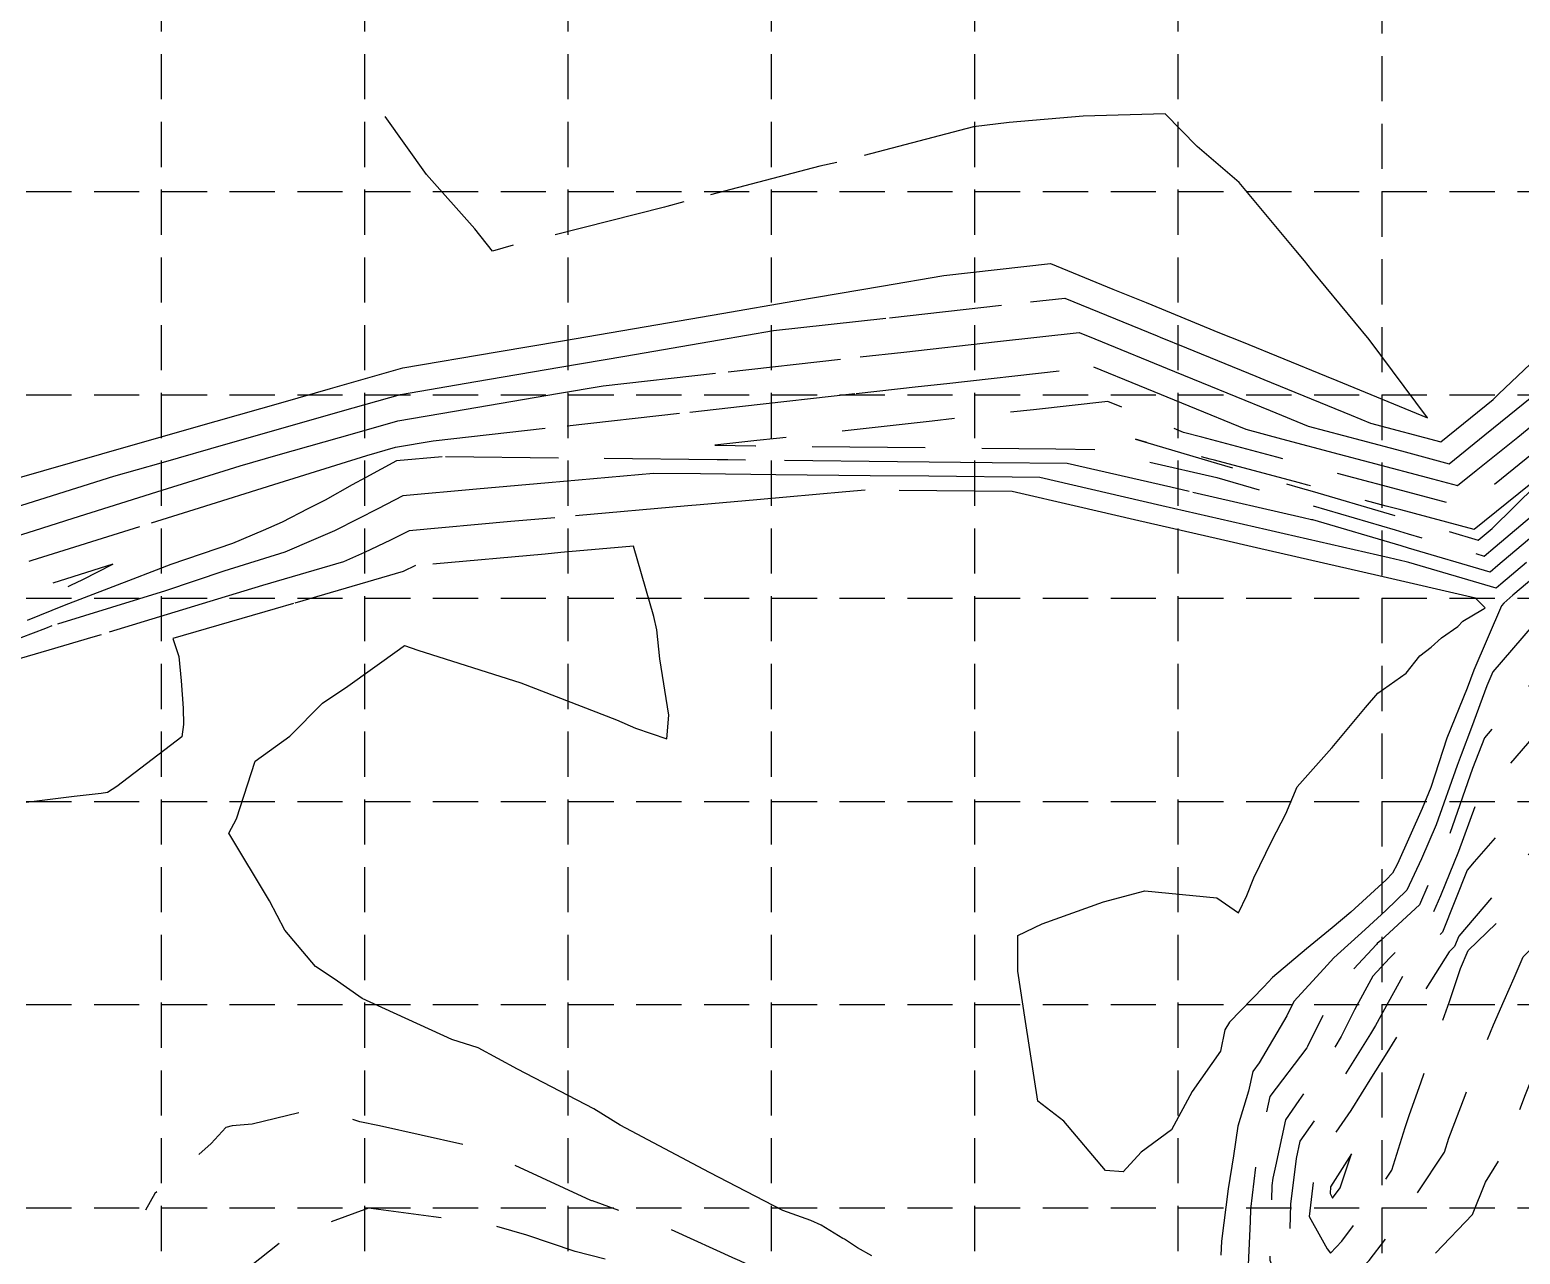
# Model space of a CAD drawing. Extents: x 5997 to 7440, y 5569 to 6471.
# Drawn here: x 6163.9 to 6328.8, y 6014.7 to 6150.3 of the extents above; entities that cross this region are included whole.
import ezdxf

# ---------------------------------------------------------------- set-up
doc = ezdxf.new("R2010")
doc.units = 0
doc.header["$LTSCALE"] = 100
doc.header["$MEASUREMENT"] = 0
doc.linetypes.add('HIDDEN', pattern=[0.375, 0.25, -0.125])
doc.linetypes.add('HIDDEN2', pattern=[0.1875, 0.125, -0.0625])
for name, color, linetype in [('G-XCONTOURS', 5, 'HIDDEN2'), ('G-XIDX_CONTOURS', 5, 'HIDDEN2'), ('GRID', 254, 'HIDDEN')]:
    doc.layers.add(name, color=color, linetype=linetype)

msp = doc.modelspace()

# ---------------------------------------------------------------- linework, layer by layer
at = {"layer": 'G-XCONTOURS'}
for p, q in [((6207.8, 6134.25, 1029), (6203.21, 6140.66, 1029)), ((6280.45, 6140.7, 1029), (6272.25, 6140.01, 1029)), ((6289.52, 6140.96, 1029), (6280.45, 6140.7, 1029)), ((6293.06, 6137.35, 1029), (6289.52, 6140.96, 1029)), ((6268.3, 6139.51, 1029), (6253.21, 6135.56, 1029)), ((6272.25, 6140.01, 1029), (6268.3, 6139.51, 1029)), ((6297.73, 6133.34, 1029), (6293.06, 6137.35, 1029)), ((6253.21, 6135.56, 1029), (6251.32, 6135.15, 1029)), ((6213.13, 6128.21, 1029), (6207.8, 6134.25, 1029)), ((6251.32, 6135.15, 1029), (6236.28, 6131.2, 1029)), ((6304, 6125.84, 1029), (6297.73, 6133.34, 1029)), ((6234.13, 6130.64, 1029), (6217.38, 6126.4, 1029)), ((6234.39, 6130.71, 1029), (6234.13, 6130.64, 1029)), ((6236.28, 6131.2, 1029), (6234.39, 6130.71, 1029)), ((6215.09, 6125.75, 1029), (6213.13, 6128.21, 1029)), ((6217.38, 6126.4, 1029), (6215.09, 6125.75, 1029)), ((6304.96, 6124.69, 1029), (6304, 6125.84, 1029)), ((6265.02, 6123.05, 1029), (6276.84, 6124.38, 1029)), ((6276.84, 6124.38, 1029), (6283.74, 6121.55, 1029)), ((6305.77, 6123.66, 1029), (6304.96, 6124.69, 1029)), ((6258.12, 6121.87, 1029), (6265.02, 6123.05, 1029)), ((6312.12, 6115.97, 1029), (6305.77, 6123.66, 1029)), ((6248.56, 6120.24, 1029), (6258.12, 6121.87, 1029)), ((6274.61, 6120.14, 1028), (6278.42, 6120.56, 1028)), ((6278.42, 6120.56, 1028), (6288.65, 6116.38, 1028)), ((6283.74, 6121.55, 1029), (6287.41, 6120.06, 1029)), ((6232.09, 6117.43, 1029), (6240.47, 6118.86, 1029)), ((6240.47, 6118.86, 1029), (6248.56, 6120.24, 1029)), ((6259.01, 6118.39, 1028), (6274.61, 6120.14, 1028)), ((6287.41, 6120.06, 1029), (6295.55, 6116.73, 1029)), ((6222.83, 6115.84, 1029), (6232.09, 6117.43, 1029)), ((6246.18, 6116.96, 1028), (6259.01, 6118.39, 1028)), ((6215.62, 6114.61, 1029), (6222.83, 6115.84, 1029)), ((6229.72, 6114.14, 1028), (6240.2, 6115.93, 1028)), ((6240.2, 6115.93, 1028), (6246.18, 6116.96, 1028)), ((6260.59, 6114.58, 1027), (6270.99, 6115.74, 1027)), ((6270.99, 6115.74, 1027), (6280.01, 6116.75, 1027)), ((6280.01, 6116.75, 1027), (6281.75, 6116.04, 1027)), ((6281.75, 6116.04, 1027), (6290.57, 6112.43, 1027)), ((6288.65, 6116.38, 1028), (6288.99, 6116.24, 1028)), ((6288.99, 6116.24, 1028), (6291.89, 6115.06, 1028)), ((6295.55, 6116.73, 1029), (6297.97, 6115.74, 1029)), ((6297.97, 6115.74, 1029), (6307.35, 6111.9, 1029)), ((6318.56, 6107.32, 1029), (6312.12, 6115.97, 1029)), ((6205.18, 6112.83, 1029), (6215.62, 6114.61, 1029)), ((6222.55, 6112.92, 1028), (6229.72, 6114.14, 1028)), ((6241.18, 6112.41, 1027), (6255.77, 6114.04, 1027)), ((6255.77, 6114.04, 1027), (6260.59, 6114.58, 1027)), ((6291.89, 6115.06, 1028), (6299.55, 6111.92, 1028)), ((6326.46, 6109.95, 1028), (6330.62, 6113.92, 1028)), ((6197.16, 6110.54, 1029), (6205.18, 6112.83, 1029)), ((6213.25, 6111.33, 1028), (6222.55, 6112.92, 1028)), ((6227.35, 6110.86, 1027), (6241.18, 6112.41, 1027)), ((6265.36, 6111.12, 1026), (6281.59, 6112.94, 1026)), ((6281.59, 6112.94, 1026), (6286.65, 6110.87, 1026)), ((6290.57, 6112.43, 1027), (6293.55, 6111.21, 1027)), ((6204.91, 6109.9, 1028), (6213.25, 6111.33, 1028)), ((6222.28, 6109.99, 1027), (6227.35, 6110.86, 1027)), ((6255.33, 6110, 1026), (6262.18, 6110.76, 1026)), ((6262.18, 6110.76, 1026), (6265.36, 6111.12, 1026)), ((6286.65, 6110.87, 1026), (6292.15, 6108.62, 1026)), ((6293.55, 6111.21, 1027), (6301.14, 6108.11, 1027)), ((6299.55, 6111.92, 1028), (6300.45, 6111.55, 1028)), ((6300.45, 6111.55, 1028), (6310.12, 6107.6, 1028)), ((6307.35, 6111.9, 1029), (6308.53, 6111.42, 1029)), ((6308.53, 6111.42, 1029), (6318.56, 6107.32, 1029)), ((6327.61, 6107.61, 1027), (6332.59, 6111.64, 1027)), ((6184.51, 6106.93, 1029), (6191.93, 6109.05, 1029)), ((6191.93, 6109.05, 1029), (6197.16, 6110.54, 1029)), ((6198.5, 6108.07, 1028), (6204.91, 6109.9, 1028)), ((6210.88, 6108.04, 1027), (6222.28, 6109.99, 1027)), ((6242.77, 6108.59, 1026), (6255.33, 6110, 1026)), ((6320.03, 6104.66, 1028), (6325.83, 6109.34, 1028)), ((6325.83, 6109.34, 1028), (6326.46, 6109.95, 1028)), ((6191.66, 6106.12, 1028), (6198.5, 6108.07, 1028)), ((6204.63, 6106.98, 1027), (6210.88, 6108.04, 1027)), ((6223.36, 6106.42, 1026), (6236.93, 6107.94, 1026)), ((6236.93, 6107.94, 1026), (6242.77, 6108.59, 1026)), ((6292.15, 6108.62, 1026), (6298.46, 6106.04, 1026)), ((6301.14, 6108.11, 1027), (6305.36, 6106.38, 1027)), ((6310.12, 6107.6, 1028), (6312.26, 6106.73, 1028)), ((6324.89, 6105.41, 1027), (6327.61, 6107.61, 1027)), ((6328.54, 6105.18, 1026), (6331.66, 6107.71, 1026)), ((6178.68, 6105.26, 1029), (6184.51, 6106.93, 1029)), ((6185.85, 6104.46, 1028), (6191.66, 6106.12, 1028)), ((6199.84, 6105.61, 1027), (6204.63, 6106.98, 1027)), ((6208.51, 6104.76, 1026), (6223.36, 6106.42, 1026)), ((6298.46, 6106.04, 1026), (6302.39, 6104.99, 1026)), ((6305.36, 6106.38, 1027), (6311.21, 6104.83, 1027)), ((6312.26, 6106.73, 1028), (6320.03, 6104.66, 1028)), ((6171.86, 6103.31, 1029), (6178.68, 6105.26, 1029)), ((6178.41, 6102.34, 1028), (6185.85, 6104.46, 1028)), ((6191.38, 6103.19, 1027), (6199.84, 6105.61, 1027)), ((6201.17, 6103.14, 1026), (6204.36, 6104.05, 1026)), ((6204.36, 6104.05, 1026), (6208.51, 6104.76, 1026)), ((6302.39, 6104.99, 1026), (6308.78, 6103.29, 1026)), ((6311.21, 6104.83, 1027), (6315.68, 6103.64, 1027)), ((6320.96, 6102.23, 1027), (6324.89, 6105.41, 1027)), ((6323.96, 6101.48, 1026), (6328.54, 6105.18, 1026)), ((6165.43, 6101.48, 1029), (6171.86, 6103.31, 1029)), ((6173.19, 6100.85, 1028), (6178.41, 6102.34, 1028)), ((6187.18, 6101.99, 1027), (6191.38, 6103.19, 1027)), ((6190.89, 6099.92, 1026), (6201.17, 6103.14, 1026)), ((6204.45, 6102.53, 1026), (6201.09, 6100.69, 1026)), ((6209.52, 6102.99, 1026), (6204.45, 6102.53, 1026)), ((6222.39, 6102.85, 1026), (6209.52, 6102.99, 1026)), ((6239.96, 6102.66, 1026), (6222.39, 6102.85, 1026)), ((6241.15, 6102.65, 1026), (6239.96, 6102.66, 1026)), ((6243.07, 6102.63, 1026), (6241.15, 6102.65, 1026)), ((6259.92, 6102.45, 1026), (6243.07, 6102.63, 1026)), ((6270.4, 6102.34, 1026), (6259.92, 6102.45, 1026)), ((6278.69, 6102.25, 1026), (6270.4, 6102.34, 1026)), ((6308.78, 6103.29, 1026), (6312.14, 6102.4, 1026)), ((6312.14, 6102.4, 1026), (6319.1, 6100.54, 1026)), ((6315.68, 6103.64, 1027), (6320.96, 6102.23, 1027)), ((6159.2, 6099.7, 1029), (6165.43, 6101.48, 1029)), ((6164.99, 6098.27, 1028), (6173.19, 6100.85, 1028)), ((6177.94, 6099.1, 1027), (6187.18, 6101.99, 1027)), ((6201.09, 6100.69, 1026), (6199.55, 6099.89, 1026)), ((6232.92, 6101.15, 1027), (6221.27, 6100.11, 1027)), ((6238.11, 6101.09, 1027), (6232.92, 6101.15, 1027)), ((6246.46, 6101, 1027), (6238.11, 6101.09, 1027)), ((6256.88, 6100.89, 1027), (6246.46, 6101, 1027)), ((6263.36, 6100.83, 1027), (6256.88, 6100.89, 1027)), ((6275.65, 6100.69, 1027), (6263.36, 6100.83, 1027)), ((6285.03, 6098.54, 1027), (6275.65, 6100.69, 1027)), ((6290.14, 6099.62, 1026), (6278.69, 6102.25, 1026)), ((6321.88, 6099.8, 1026), (6323.96, 6101.48, 1026)), ((6168.67, 6096.19, 1027), (6177.94, 6099.1, 1027)), ((6182.66, 6097.33, 1026), (6190.89, 6099.92, 1026)), ((6199.55, 6099.89, 1026), (6196.57, 6098.19, 1026)), ((6213.33, 6099.4, 1027), (6205.16, 6098.67, 1027)), ((6221.27, 6100.11, 1027), (6213.33, 6099.4, 1027)), ((6254.19, 6099.12, 1028), (6244.34, 6098.24, 1028)), ((6256.32, 6099.31, 1028), (6254.19, 6099.12, 1028)), ((6272.6, 6099.14, 1028), (6256.32, 6099.31, 1028)), ((6279.92, 6097.45, 1028), (6272.6, 6099.14, 1028)), ((6292.2, 6099.14, 1026), (6290.14, 6099.62, 1026)), ((6304.79, 6096.25, 1026), (6292.2, 6099.14, 1026)), ((6319.1, 6100.54, 1026), (6321.88, 6099.8, 1026)), ((6154.68, 6095.04, 1028), (6164.99, 6098.27, 1028)), ((6196.57, 6098.19, 1026), (6194.65, 6097.22, 1026)), ((6205.16, 6098.67, 1027), (6202.39, 6097.24, 1027)), ((6236.72, 6097.56, 1028), (6221.97, 6096.25, 1028)), ((6238.08, 6097.68, 1028), (6236.72, 6097.56, 1028)), ((6244.34, 6098.24, 1028), (6238.08, 6097.68, 1028)), ((6286.12, 6096.03, 1028), (6279.92, 6097.45, 1028)), ((6289.16, 6097.58, 1027), (6285.03, 6098.54, 1027)), ((6300.77, 6094.92, 1027), (6289.16, 6097.58, 1027)), ((6164.41, 6094.85, 1027), (6168.67, 6096.19, 1027)), ((6177.36, 6095.67, 1026), (6182.66, 6097.33, 1026)), ((6191.81, 6095.74, 1026), (6189.7, 6094.83, 1026)), ((6194.65, 6097.22, 1026), (6191.81, 6095.74, 1026)), ((6200.23, 6096.14, 1027), (6197.59, 6094.79, 1027)), ((6202.39, 6097.24, 1027), (6200.23, 6096.14, 1027)), ((6217.13, 6095.81, 1028), (6205.86, 6094.81, 1028)), ((6221.97, 6096.25, 1028), (6217.13, 6095.81, 1028)), ((6295.66, 6093.83, 1028), (6286.12, 6096.03, 1028)), ((6305.72, 6096.03, 1026), (6304.79, 6096.25, 1026)), ((6305.88, 6096, 1026), (6305.72, 6096.03, 1026)), ((6315.63, 6093.13, 1026), (6305.88, 6096, 1026)), ((6152.82, 6091.21, 1027), (6164.41, 6094.85, 1027)), ((6164.15, 6091.53, 1026), (6177.36, 6095.67, 1026)), ((6189.7, 6094.83, 1026), (6186.31, 6093.4, 1026)), ((6197.59, 6094.79, 1027), (6195.28, 6093.78, 1027)), ((6205.86, 6094.81, 1028), (6203.82, 6093.77, 1028)), ((6302.68, 6094.48, 1027), (6300.77, 6094.92, 1027)), ((6314.33, 6091.8, 1027), (6302.68, 6094.48, 1027)), ((6331.04, 6094.9, 1026), (6326.35, 6090.96, 1026)), ((6186.31, 6093.4, 1026), (6179.48, 6091.08, 1026)), ((6192.1, 6092.45, 1027), (6185.37, 6090.34, 1027)), ((6195.28, 6093.78, 1027), (6192.1, 6092.45, 1027)), ((6203.82, 6093.77, 1028), (6200.92, 6092.38, 1028)), ((6230.71, 6093.1, 1029), (6222.67, 6092.38, 1029)), ((6232.96, 6085.31, 1029), (6230.71, 6093.1, 1029)), ((6299.64, 6092.92, 1028), (6295.66, 6093.83, 1028)), ((6311.4, 6090.21, 1028), (6299.64, 6092.92, 1028)), ((6316.47, 6092.88, 1026), (6315.63, 6093.13, 1026)), ((6325.49, 6090.23, 1026), (6316.47, 6092.88, 1026)), ((6163.83, 6091.42, 1026), (6164.15, 6091.53, 1026)), ((6179.48, 6091.08, 1026), (6175.3, 6089.45, 1026)), ((6198.61, 6091.38, 1028), (6189.62, 6088.76, 1028)), ((6200.92, 6092.38, 1028), (6198.61, 6091.38, 1028)), ((6206.56, 6090.95, 1029), (6205.22, 6090.3, 1029)), ((6220.93, 6092.23, 1029), (6206.56, 6090.95, 1029)), ((6222.67, 6092.38, 1029), (6220.93, 6092.23, 1029)), ((6316.2, 6091.37, 1027), (6314.33, 6091.8, 1027)), ((6316.51, 6091.29, 1027), (6316.2, 6091.37, 1027)), ((6326.14, 6088.46, 1027), (6316.51, 6091.29, 1027)), ((6326.35, 6090.96, 1026), (6325.49, 6090.23, 1026)), ((6329.51, 6091.3, 1027), (6326.67, 6088.9, 1027)), ((6332.82, 6091.76, 1028), (6327.99, 6087.69, 1028)), ((6175.3, 6089.45, 1026), (6167.68, 6086.52, 1026)), ((6185.37, 6090.34, 1027), (6178.89, 6088.16, 1027)), ((6205.22, 6090.3, 1029), (6193.05, 6086.75, 1029)), ((6313.16, 6089.81, 1028), (6311.4, 6090.21, 1028)), ((6323.87, 6087.34, 1028), (6313.16, 6089.81, 1028)), ((6178.89, 6088.16, 1027), (6166.33, 6084.26, 1027)), ((6189.62, 6088.76, 1028), (6184.64, 6087.22, 1028)), ((6333.23, 6087.87, 1029), (6325.8, 6079.19, 1029)), ((6326.67, 6088.9, 1027), (6326.14, 6088.46, 1027)), ((6327.99, 6087.69, 1028), (6326.99, 6086.79, 1028)), ((6166.34, 6085.98, 1026), (6163.58, 6084.88, 1026)), ((6167.68, 6086.52, 1026), (6166.34, 6085.98, 1026)), ((6184.64, 6087.22, 1028), (6171.79, 6083.3, 1028)), ((6191.04, 6086.17, 1029), (6179.73, 6082.87, 1029)), ((6193.05, 6086.75, 1029), (6191.04, 6086.17, 1029)), ((6322.46, 6084.8, 1028), (6324.66, 6086.1, 1028)), ((6326.74, 6086.5, 1028), (6323.69, 6079.37, 1028)), ((6324.95, 6086.28, 1028), (6323.87, 6087.34, 1028)), ((6324.66, 6086.1, 1028), (6324.7, 6086.12, 1028)), ((6324.7, 6086.12, 1028), (6324.95, 6086.28, 1028)), ((6326.99, 6086.79, 1028), (6326.74, 6086.5, 1028)), ((6166.33, 6084.26, 1027), (6165.64, 6084, 1027)), ((6233.27, 6083.82, 1029), (6232.96, 6085.31, 1029)), ((6320.1, 6082.95, 1028), (6321.91, 6084.21, 1028)), ((6321.91, 6084.21, 1028), (6322.46, 6084.8, 1028)), ((6165.64, 6084, 1027), (6162.89, 6082.96, 1027)), ((6170.87, 6083.01, 1028), (6165.98, 6081.59, 1028)), ((6171.79, 6083.3, 1028), (6170.87, 6083.01, 1028)), ((6179.73, 6082.87, 1029), (6180.37, 6080.89, 1029)), ((6233.6, 6080.62, 1029), (6233.27, 6083.82, 1029)), ((6318.96, 6081.92, 1028), (6320.1, 6082.95, 1028)), ((6165.98, 6081.59, 1028), (6156.69, 6078.88, 1028)), ((6199.09, 6077.59, 1029), (6204.81, 6081.71, 1029)), ((6204.81, 6081.71, 1029), (6205.36, 6082.11, 1029)), ((6205.36, 6082.11, 1029), (6206.81, 6081.6, 1029)), ((6206.81, 6081.6, 1029), (6218.21, 6077.97, 1029)), ((6316.19, 6079.02, 1028), (6317.71, 6080.94, 1028)), ((6317.71, 6080.94, 1028), (6318.96, 6081.92, 1028)), ((6180.37, 6080.89, 1029), (6180.64, 6078.2, 1029)), ((6234.6, 6074.39, 1029), (6233.6, 6080.62, 1029)), ((6323.69, 6079.37, 1028), (6322.95, 6077.39, 1028)), ((6180.64, 6078.2, 1029), (6180.86, 6075.15, 1029)), ((6218.21, 6077.97, 1029), (6228.8, 6073.87, 1029)), ((6313.06, 6076.82, 1028), (6316.19, 6079.02, 1028)), ((6325.14, 6077.65, 1029), (6323.44, 6073.04, 1029)), ((6325.8, 6079.19, 1029), (6325.14, 6077.65, 1029)), ((6196.28, 6075.7, 1029), (6199.09, 6077.59, 1029)), ((6311.68, 6075.25, 1028), (6313.06, 6076.82, 1028)), ((6322.95, 6077.39, 1028), (6320.71, 6071.86, 1028)), ((6180.86, 6075.15, 1029), (6180.91, 6073.37, 1029)), ((6192.65, 6072.05, 1029), (6196.28, 6075.7, 1029)), ((6234.37, 6071.76, 1029), (6234.6, 6074.39, 1029)), ((6308.01, 6070.81, 1028), (6311.68, 6075.25, 1028)), ((6180.91, 6073.37, 1029), (6180.7, 6071.98, 1029)), ((6228.8, 6073.87, 1029), (6230.9, 6072.96, 1029)), ((6230.9, 6072.96, 1029), (6234.37, 6071.76, 1029)), ((6323.44, 6073.04, 1029), (6322.27, 6070.01, 1029)), ((6180.7, 6071.98, 1029), (6173.52, 6066.49, 1029)), ((6188.83, 6069.31, 1029), (6192.65, 6072.05, 1029)), ((6320.71, 6071.86, 1028), (6318.92, 6066.37, 1028)), ((6304.13, 6066.46, 1028), (6307.98, 6070.78, 1028)), ((6307.98, 6070.78, 1028), (6307.99, 6070.79, 1028)), ((6307.99, 6070.79, 1028), (6308.01, 6070.81, 1028)), ((6322.27, 6070.01, 1029), (6321.84, 6068.8, 1029)), ((6186.75, 6062.93, 1029), (6188.83, 6069.31, 1029)), ((6321.84, 6068.8, 1029), (6319.5, 6062.25, 1029)), ((6173.52, 6066.49, 1029), (6172.47, 6065.82, 1029)), ((6302.87, 6063.46, 1028), (6304.13, 6066.46, 1028)), ((6318.92, 6066.37, 1028), (6317.97, 6064.06, 1028)), ((6168.81, 6065.39, 1029), (6163.48, 6064.73, 1029)), ((6171.8, 6065.7, 1029), (6168.81, 6065.39, 1029)), ((6172.47, 6065.82, 1029), (6171.8, 6065.7, 1029)), ((6185.93, 6061.32, 1029), (6186.75, 6062.93, 1029)), ((6301.33, 6060.47, 1028), (6302.87, 6063.46, 1028)), ((6317.97, 6064.06, 1028), (6315.22, 6057.93, 1028)), ((6190.42, 6053.84, 1029), (6185.93, 6061.32, 1029)), ((6319.5, 6062.25, 1029), (6317.9, 6058.47, 1029)), ((6299.34, 6056.38, 1028), (6301.33, 6060.47, 1028)), ((6315.22, 6057.93, 1028), (6314.69, 6056.9, 1028)), ((6317.9, 6058.47, 1029), (6316.28, 6055.02, 1029)), ((6298.57, 6054.44, 1028), (6299.34, 6056.38, 1028)), ((6313.99, 6056.17, 1028), (6310.06, 6052.57, 1028)), ((6314.69, 6056.9, 1028), (6313.99, 6056.17, 1028)), ((6282.72, 6053.73, 1028), (6287.26, 6054.94, 1028)), ((6287.26, 6054.94, 1028), (6295.23, 6054.17, 1028)), ((6316.28, 6055.02, 1029), (6313.96, 6052.76, 1029)), ((6192.1, 6050.57, 1029), (6190.42, 6053.84, 1029)), ((6275.93, 6051.29, 1028), (6282.72, 6053.73, 1028)), ((6295.23, 6054.17, 1028), (6297.65, 6052.52, 1028)), ((6297.65, 6052.52, 1028), (6298.57, 6054.44, 1028)), ((6273.22, 6050.01, 1028), (6275.93, 6051.29, 1028)), ((6310.06, 6052.57, 1028), (6308.02, 6050.86, 1028)), ((6313.96, 6052.76, 1029), (6311.66, 6050.68, 1029)), ((6195.51, 6046.58, 1029), (6192.1, 6050.57, 1029)), ((6273.23, 6046.04, 1028), (6273.22, 6050.01, 1028)), ((6308.02, 6050.86, 1028), (6305.18, 6048.54, 1028)), ((6311.66, 6050.68, 1029), (6308.19, 6047.51, 1029)), ((6305.18, 6048.54, 1028), (6301.4, 6045.34, 1028)), ((6197.57, 6045.2, 1029), (6195.51, 6046.58, 1029)), ((6307.08, 6046.3, 1029), (6303.77, 6042.69, 1029)), ((6308.19, 6047.51, 1029), (6307.08, 6046.3, 1029)), ((6200.66, 6043.04, 1029), (6197.57, 6045.2, 1029)), ((6274.07, 6040.48, 1028), (6273.23, 6046.04, 1028)), ((6301.4, 6045.34, 1028), (6300.46, 6044.33, 1028)), ((6210.59, 6038.49, 1029), (6200.66, 6043.04, 1029)), ((6300.46, 6044.33, 1028), (6296.66, 6040.42, 1028)), ((6303.77, 6042.69, 1029), (6302.99, 6041.12, 1029)), ((6275.42, 6031.67, 1028), (6274.07, 6040.48, 1028)), ((6296.66, 6040.42, 1028), (6296.12, 6039.55, 1028)), ((6302.99, 6041.12, 1029), (6299.93, 6035.9, 1029)), ((6213.49, 6037.57, 1029), (6210.59, 6038.49, 1029)), ((6296.12, 6039.55, 1028), (6295.66, 6037.2, 1028)), ((6217.87, 6035.2, 1029), (6213.49, 6037.57, 1029)), ((6295.66, 6037.2, 1028), (6292.53, 6032.73, 1028)), ((6226.3, 6030.81, 1029), (6217.87, 6035.2, 1029)), ((6299.22, 6034.95, 1029), (6298.75, 6032.75, 1029)), ((6299.93, 6035.9, 1029), (6299.22, 6034.95, 1029)), ((6278.33, 6029.45, 1028), (6275.42, 6031.67, 1028)), ((6292.53, 6032.73, 1028), (6290.22, 6028.47, 1028)), ((6298.75, 6032.75, 1029), (6297.57, 6028.88, 1029)), ((6229.22, 6029.01, 1029), (6226.3, 6030.81, 1029)), ((6239.1, 6023.75, 1029), (6229.22, 6029.01, 1029)), ((6282.92, 6024, 1028), (6278.33, 6029.45, 1028)), ((6290.22, 6028.47, 1028), (6286.88, 6026.01, 1028)), ((6297.57, 6028.88, 1029), (6297.08, 6025.62, 1029)), ((6286.88, 6026.01, 1028), (6284.88, 6023.83, 1028)), ((6297.08, 6025.62, 1029), (6296.5, 6021.94, 1029)), ((6247.22, 6019.57, 1029), (6239.1, 6023.75, 1029)), ((6284.88, 6023.83, 1028), (6282.92, 6024, 1028)), ((6296.5, 6021.94, 1029), (6295.78, 6016.17, 1029)), ((6250.31, 6018.46, 1029), (6247.22, 6019.57, 1029)), ((6251.47, 6017.93, 1029), (6250.31, 6018.46, 1029)), ((6253.86, 6016.44, 1029), (6251.47, 6017.93, 1029)), ((6254.05, 6016.38, 1029), (6253.86, 6016.44, 1029)), ((6255.48, 6015.43, 1029), (6254.05, 6016.38, 1029)), ((6257.08, 6014.52, 1029), (6255.48, 6015.43, 1029)), ((6295.78, 6016.17, 1029), (6295.7, 6014.61, 1029))]:
    msp.add_line(p, q, dxfattribs=at)
at = {"layer": 'G-XCONTOURS', "elevation": 1031, "flags": 128}
msp.add_lwpolyline([(6816.49, 6076.26), (6816.49, 6076.26), (6814.92, 6077.92), (6814.25, 6078.55), (6813.2, 6078.82), (6810.46, 6079.53), (6809.58, 6079.76), (6806.68, 6080.51), (6805.95, 6080.69), (6802.9, 6081.49), (6802.32, 6081.63), (6795.04, 6082.01), (6794.75, 6082.78), (6792.16, 6089.59), (6792.14, 6089.64), (6791.95, 6090.14), (6789.53, 6096.5), (6789.28, 6097.17), (6786.92, 6103.37), (6785.63, 6105.59), (6782.01, 6111.82), (6778.52, 6117.81), (6776.92, 6119.55), (6772.72, 6124.11), (6771.39, 6125.55), (6770.88, 6126.11), (6765.86, 6131.56), (6761.23, 6131.16), (6753.63, 6130.55), (6747.96, 6130.12), (6741.45, 6130.05), (6736.12, 6129.97), (6728.24, 6131.3), (6718.24, 6132.12), (6714.37, 6132.26), (6706.47, 6134.92), (6705.98, 6135.08), (6697.81, 6138.86), (6697.47, 6139.01), (6697.45, 6139.02), (6689.21, 6140.72), (6686.04, 6140.56), (6682.35, 6139.06), (6678.48, 6136.48), (6678.02, 6135.78), (6676.33, 6131.36), (6676.3, 6131.23), (6675.43, 6126.01), (6675.26, 6125.14), (6673.88, 6120.78), (6673.72, 6120.19), (6672.64, 6115.09), (6672.63, 6115.02), (6672.61, 6114.92), (6672.38, 6110.8), (6672.34, 6109.09), (6672.27, 6106.38), (6671.58, 6103.12), (6671.52, 6102.85), (6671.22, 6102.41), (6668.67, 6098.61), (6667.21, 6095.7), (6666.39, 6093.6), (6664.48, 6090.41), (6663.53, 6089.39), (6660.6, 6087.91), (6659.37, 6087.47), (6658.7, 6087.31), (6658.09, 6087.66), (6655.79, 6090.63), (6654.48, 6094.05), (6653.91, 6098.52), (6653.53, 6100.54), (6653.29, 6102.64), (6652.79, 6107.28), (6651.72, 6112.14), (6651.27, 6113.9), (6651.07, 6114.47), (6648.92, 6119.49), (6648.59, 6120.13), (6645.04, 6125.55), (6644.9, 6125.73), (6642.2, 6130.11), (6641.27, 6131.6), (6641.21, 6131.68), (6637.5, 6136.79), (6636.07, 6137.81), (6632.96, 6139.24), (6628.98, 6138.45), (6627.65, 6137.9), (6625.8, 6136.08), (6623.41, 6133.54), (6622.89, 6132.76), (6619.4, 6128.21), (6618.15, 6126.83), (6615.25, 6123.48), (6613.81, 6120.81), (6613.11, 6119.34), (6611.24, 6114.46), (6611.12, 6114.23), (6610.4, 6112.87), (6607.69, 6107.78), (6606.95, 6106.91), (6604.34, 6103.97), (6602.61, 6105.57), (6601.46, 6106.43), (6599.09, 6108.83), (6598.59, 6109.36), (6598.38, 6109.56), (6593.67, 6112.31), (6591.52, 6113.26), (6588.91, 6114.37), (6583.05, 6111.65), (6581.02, 6110.59), (6576.39, 6107.22), (6573.74, 6105.04), (6571.96, 6103.65), (6566.18, 6100.28), (6562.52, 6098.71), (6558.81, 6098.65), (6553.48, 6100.22), (6552.13, 6100.53), (6549.99, 6101.48), (6545.48, 6103.65), (6540.67, 6106.49), (6538.67, 6107.8), (6537.17, 6108.69), (6531.78, 6112.37), (6525.17, 6116.74), (6521.17, 6120.13), (6515.38, 6125.79), (6515.22, 6127.11), (6515.15, 6127.53), (6514.99, 6128.43), (6514.92, 6129.28), (6514.87, 6129.65), (6512.14, 6133.45), (6510.36, 6135.7), (6508.28, 6137.64), (6506.28, 6141.03), (6505.43, 6142.3), (6503.72, 6146.06), (6503, 6147.61), (6500.97, 6151.06), (6499.71, 6152.94), (6496.45, 6155.71), (6494.56, 6157.27), (6492.68, 6156.42), (6490.27, 6155.3), (6488.09, 6153.35), (6487.05, 6151.95), (6486.19, 6150.47), (6485.36, 6148.61), (6484.65, 6147.35), (6483.63, 6145.42), (6481.78, 6143.59), (6478.65, 6139.44), (6478.11, 6138.62), (6477.82, 6135.69), (6477.83, 6134.19), (6478.17, 6131.99), (6477.95, 6129.73), (6477.96, 6128.61), (6477.31, 6126.98), (6475.84, 6121.29), (6475.4, 6119.23), (6473.9, 6113.86), (6473.24, 6111.94), (6468.99, 6104.39), (6468.11, 6102.7), (6464.3, 6093.88), (6463.68, 6092.44), (6461.35, 6086.66), (6459.76, 6082.84), (6459.25, 6081.85), (6454.84, 6074.82), (6449.37, 6068.14), (6448.84, 6067.55), (6448.47, 6067.15), (6442.47, 6060.87), (6438.03, 6056.62), (6435.47, 6053.83), (6430.89, 6049.86), (6426.88, 6045.99), (6423.55, 6044.71), (6421.06, 6043.87), (6416.11, 6042.83), (6414.4, 6042.56), (6408.75, 6041.45), (6407.65, 6041.37), (6405.46, 6040.94), (6401.1, 6040.09), (6397.24, 6038.31), (6390.43, 6035.13), (6383.2, 6030.52), (6381.03, 6029.44), (6378.95, 6028.28), (6372.43, 6024.78), (6367.11, 6021.56), (6364.09, 6019.99), (6361.7, 6018.84), (6361.34, 6018.68), (6358.54, 6017.53), (6358.42, 6017.48), (6356.69, 6016.7), (6355.53, 6016.25), (6355.43, 6016.21), (6343.46, 6012.05), (6340, 6010.97), (6334.38, 6009.4), (6327.76, 6007.32), (6325.31, 6006.53), (6316.94, 6003.67), (6316.72, 6004.02), (6313.54, 6004.37), (6311.48, 6004.67), (6311.44, 6005.02), (6311.76, 6005.34), (6312.61, 6006.52), (6317.49, 6012.18), (6318.87, 6014.24), (6323.52, 6019.11), (6324.96, 6022.71), (6327.56, 6026.88), (6328.77, 6030.7), (6329.42, 6032.38), (6330.13, 6034.25), (6331.14, 6037.25), (6332, 6039.65), (6332.97, 6042.12), (6334.05, 6044.59), (6335.19, 6046.93), (6343.06, 6055.73), (6345.26, 6058.15), (6352.85, 6065.21), (6355.24, 6067.58), (6361.33, 6073.99), (6361.79, 6074.48), (6363.21, 6075.98), (6368.39, 6081.25), (6377.85, 6089.46), (6378.42, 6090.04), (6385.77, 6098.47), (6386.8, 6100.34), (6389.97, 6106.05), (6391.97, 6109.17), (6395.21, 6113.88), (6397.62, 6117.61), (6396.95, 6122.04), (6396.32, 6124.49), (6394.42, 6129.66), (6390.59, 6130.74), (6389.78, 6130.86), (6385.19, 6131), (6378.52, 6124.58), (6378.22, 6124.26), (6372.05, 6117.24), (6371.64, 6116.78), (6369.29, 6114.05), (6365.19, 6109.3), (6364.49, 6108.48), (6358.74, 6101.82), (6357.35, 6100.56), (6352.04, 6095.76), (6351.53, 6095.3), (6348.21, 6092.3), (6345.71, 6090.04), (6345.11, 6089.33), (6336.31, 6079.05), (6334.51, 6076.94), (6326.9, 6068.06), (6323.91, 6064.56), (6322, 6059.3), (6319.98, 6054.38), (6318.92, 6051.9), (6317.31, 6050.42), (6314.36, 6047.49), (6312.52, 6045.49), (6310.49, 6041.76), (6309.02, 6038.8), (6306.88, 6035.35), (6304.31, 6031.73), (6302.83, 6029.6), (6301.75, 6024.47), (6301.44, 6023.14), (6301.35, 6022.33), (6301.14, 6015.06), (6301.1, 6014.05), (6301.46, 6013.21), (6302.8, 6010.14), (6304.37, 6006.85), (6304.65, 6006.4), (6305.31, 6005.28), (6305.59, 6001.64), (6305.33, 5999.03), (6304.25, 5997.94), (6302.68, 5995.42), (6302.11, 5993.71), (6302, 5992.5), (6299.16, 5988.83), (6296.77, 5985.71), (6295.25, 5983.86), (6293.1, 5982.38), (6291.02, 5981.04), (6286.84, 5981.89), (6279.74, 5984.25), (6271.22, 5989.39), (6270.89, 5989.61), (6266.69, 5993.16), (6263.1, 5996.21), (6262.88, 5996.38), (6255.08, 6002.53), (6252.79, 6003.76), (6252.04, 6004.1), (6250.09, 6004.96), (6248.77, 6005.41), (6247.35, 6006.05), (6243.24, 6007.72), (6240.32, 6009.08), (6236.5, 6011.14), (6229.82, 6013.41), (6227.9, 6014.09), (6224.25, 6015), (6218.89, 6016.82), (6214.9, 6017.97), (6208.55, 6018.85), (6201.38, 6019.8), (6194.12, 6017.2), (6191.75, 6016.12), (6187.19, 6012.52), (6183.76, 6009.23), (6182.28, 6007.59), (6180.95, 6005.47), (6178.06, 6002.58), (6178.91, 5998.74), (6178.85, 5994.97), (6179.89, 5991.39), (6180.61, 5987.24), (6182.52, 5980.93), (6181.67, 5979.82), (6182.05, 5976.81), (6181.37, 5973.08), (6185.26, 5965.08), (6186.77, 5963.08), (6186.79, 5962.84), (6186.78, 5962.67), (6186.98, 5955.87), (6186.28, 5951.71), (6185.69, 5948.48), (6183.25, 5942.71), (6181.93, 5940.39), (6173.8, 5932.85), (6173.69, 5932.77), (6173.22, 5932.58), (6170.56, 5931.71), (6170.06, 5931.6), (6167.21, 5931.04), (6166.37, 5930.87), (6163.94, 5930.23), (6165.95, 5922.47), (6165.96, 5922.41)], dxfattribs=at)
at = {"layer": 'G-XCONTOURS', "flags": 128}
for points, elevation in [([(6378.28, 6096.67), (6382.31, 6103.99), (6382.45, 6104.25), (6383.98, 6106.62), (6387.42, 6112.01), (6387.77, 6112.59), (6392.4, 6119.78), (6393.24, 6121.17), (6391.53, 6127.67), (6386.55, 6128.38), (6381.54, 6123.07), (6379.79, 6121.22), (6379.65, 6121.07), (6373.34, 6113.75), (6372.09, 6112.3), (6366.89, 6106.27), (6364.53, 6103.54), (6360.44, 6098.8), (6357.77, 6096.38), (6353.73, 6092.73), (6351.95, 6091.12), (6344.16, 6082.02), (6342.55, 6080.13), (6333.56, 6069.63), (6333.15, 6069.14), (6329.88, 6065.33), (6323.74, 6058.15), (6322.96, 6057.24), (6320.21, 6050.37), (6316.63, 6046.8), (6315.85, 6045.57), (6312.82, 6040.02), (6312.26, 6039.12), (6308.49, 6033.06), (6308.46, 6033.01), (6308.3, 6032.79), (6304.43, 6027.23), (6304.02, 6025.3), (6303.4, 6020.24), (6303.29, 6016.48), (6304.64, 6013.84), (6305.21, 6012.81), (6307.31, 6009.95), (6307.53, 6009.58), (6307.62, 6009.44), (6307.91, 6009.79), (6312.09, 6014.01), (6315.41, 6018.32), (6316.63, 6020.24), (6320.44, 6026.01), (6320.93, 6027.57), (6322.72, 6032.29), (6324.08, 6035.84), (6324.97, 6037.96), (6325.87, 6040.1), (6327.04, 6042.79), (6328.15, 6045.32), (6329.14, 6047.63), (6336.88, 6055.66), (6339.7, 6058.78), (6347.03, 6066.05), (6351.05, 6069.85), (6356.63, 6075.04), (6360.14, 6078.58), (6364.91, 6083.29), (6366.8, 6085.21), (6369.34, 6087.42), (6376.55, 6094.69)], 1032), ([(6370.47, 6094.8), (6372.82, 6098.68), (6374.87, 6102.42), (6377.98, 6107.51), (6379.66, 6110.15), (6383.33, 6116.19), (6384.41, 6117.86), (6388.65, 6124.9), (6388.48, 6125.57), (6387.96, 6125.64), (6387.25, 6124.89), (6381.48, 6118.19), (6379.69, 6116.12), (6375.03, 6110.72), (6372.13, 6107.36), (6368.58, 6103.24), (6364.58, 6098.6), (6362.13, 6095.77), (6358.19, 6092.21), (6353.81, 6087.09), (6348.79, 6081.22), (6343.21, 6074.7), (6339.39, 6070.23), (6332.61, 6062.31), (6329.98, 6059.24), (6322.01, 6049.92), (6321.56, 6048.78), (6320.96, 6048.19), (6317.62, 6042.94), (6316.7, 6041.26), (6313.88, 6036.73), (6312.36, 6034.3), (6310.07, 6030.63), (6307.71, 6027.24), (6306.11, 6024.73), (6305.48, 6018.9), (6306.73, 6016.64), (6307.47, 6015.31), (6307.83, 6014.83), (6309.07, 6016.16), (6312.34, 6020.48), (6314.6, 6024.02), (6316.1, 6028.73), (6316.58, 6030.19), (6317.81, 6033.69), (6318.77, 6036.43), (6319.15, 6037.56), (6321.01, 6042.69), (6322.2, 6046.35), (6323.05, 6048.32), (6330.79, 6055.78), (6334.27, 6059.4), (6340.76, 6065.73), (6345.55, 6070.48), (6350.65, 6075.46), (6357.16, 6081.52), (6360.3, 6084.56), (6365.11, 6089.4)], 1033), ([(6323.74, 6094.95), (6315.61, 6097.11), (6313.99, 6097.54), (6305.3, 6099.86), (6304.24, 6100.14), (6294.98, 6102.6), (6294.49, 6102.73), (6286.23, 6104.93), (6294.59, 6102.47), (6295.21, 6102.29), (6304.45, 6099.57), (6305.8, 6099.18), (6314.32, 6096.67), (6316.39, 6096.06), (6324.18, 6093.77), (6325.72, 6095.07), (6330.61, 6099.87), (6331.12, 6100.37), (6334.21, 6103.41), (6330.39, 6100.33), (6329.8, 6099.85)], 1024), ([(6308.06, 6020.91), (6308.91, 6022.08), (6310.16, 6025.81), (6307.84, 6022.16), (6307.77, 6021.44)], 1034)]:
    msp.add_lwpolyline(points, close=True, dxfattribs=dict(at, elevation=elevation))
at = {"layer": 'G-XIDX_CONTOURS', "flags": 128}
for points, elevation in [([(6469.12, 6258.8), (6463.21, 6256.55), (6458.34, 6254.71), (6449.17, 6246.58), (6446.4, 6244.12), (6435.98, 6234.89), (6434.45, 6233.53), (6422.79, 6223.2), (6422.5, 6222.93), (6421.99, 6222.43), (6410.72, 6211.61), (6406.77, 6207.31), (6399.98, 6199.92), (6395.11, 6194.62), (6389.24, 6188.23), (6383.46, 6181.93), (6378.5, 6176.53), (6371.8, 6169.24), (6367.53, 6164.77), (6365.95, 6161.18), (6362.76, 6153.36), (6360.97, 6148.98), (6358.02, 6141.76), (6355.99, 6136.77), (6353.29, 6130.15), (6351.01, 6124.56), (6348.55, 6118.54), (6346.12, 6116.22), (6342.78, 6113.52), (6338.42, 6110), (6336.12, 6108.14), (6330.73, 6103.78), (6329.47, 6102.76), (6323.03, 6097.55), (6322.81, 6097.38), (6322.51, 6097.45), (6313.06, 6099.97), (6312.2, 6100.2), (6303.32, 6102.56), (6301.88, 6102.95), (6293.57, 6105.16), (6291.56, 6105.69), (6283.17, 6109.12), (6274.94, 6108.2), (6263.76, 6106.95), (6246.52, 6105.02), (6244.35, 6104.78), (6239.68, 6104.26), (6244.19, 6104.21), (6247, 6104.18), (6262.96, 6104.01), (6277.44, 6103.86), (6281.73, 6103.81), (6295.24, 6100.7), (6295.25, 6100.7), (6295.25, 6100.7), (6305.11, 6097.8), (6305.84, 6097.59), (6314.97, 6094.9), (6316.43, 6094.47), (6324.83, 6092), (6326.04, 6093.01), (6331.74, 6097.82), (6331.87, 6097.93), (6332.57, 6098.62), (6337.27, 6103.23), (6338.04, 6103.99), (6342.66, 6108.54), (6344.33, 6110.17), (6348.06, 6113.84), (6350.61, 6116.35), (6354.75, 6124.84), (6355.17, 6125.7), (6355.59, 6126.59)], 1025), ([(6548.39, 6111.27), (6546.35, 6112.26), (6543.93, 6113.89), (6539.86, 6116.42), (6536.93, 6118.42), (6534.95, 6119.67), (6529.91, 6123.88), (6524.79, 6128.23), (6523.93, 6129.44), (6523.12, 6130.27), (6521.42, 6132.12), (6519.41, 6134.69), (6518.82, 6135.5), (6515.59, 6138.94), (6512.58, 6141.59), (6511.41, 6142.62), (6508.6, 6146.71), (6508.39, 6147), (6506.21, 6151.76), (6505.72, 6152.44), (6502.94, 6156.58), (6501.1, 6159.19), (6498.59, 6161.26), (6495.96, 6163.59), (6493.3, 6162.24), (6491.64, 6161.47), (6488.93, 6159.01), (6486.85, 6157.17), (6485.06, 6155.44), (6483.94, 6153.49), (6483.29, 6152.48), (6482.15, 6150.47), (6480.44, 6148.83), (6476.92, 6145.36), (6475.56, 6143.93), (6472.68, 6139.51), (6472.3, 6138.94), (6472.29, 6138.82), (6472.3, 6138.39), (6472.16, 6135.4), (6472.12, 6134.5), (6471.88, 6132.05), (6470.8, 6127.84), (6469.87, 6124.67), (6468.69, 6120.45), (6466.37, 6116.02), (6463.61, 6111.13), (6461.18, 6105.58), (6459.09, 6100.75), (6456.44, 6095.08), (6454.71, 6090.93), (6450.68, 6083.16), (6450.16, 6082.32), (6449.41, 6081.4), (6443.99, 6075.34), (6438.85, 6069.22), (6437.75, 6067.85), (6431.64, 6061.28), (6429.95, 6059.24), (6424.48, 6054.11), (6421.42, 6051.35), (6417.11, 6049.79), (6415.44, 6049.37), (6409.74, 6048.43), (6408.52, 6048.35), (6405.21, 6048.01), (6401.3, 6047.74), (6400.01, 6047.48), (6394.22, 6046.98), (6386.85, 6043.04), (6383.84, 6041.74), (6381.16, 6039.72), (6374.27, 6035.68), (6367.07, 6030.46), (6365.05, 6029.27), (6363.33, 6028.05), (6356.1, 6024.41), (6354.4, 6023.55), (6353.35, 6023.11), (6351.31, 6022.23), (6350.4, 6021.92), (6347.97, 6020.98), (6347.39, 6020.76), (6344.58, 6019.75), (6343.43, 6019.35), (6340.89, 6018.56), (6336.9, 6018.68), (6335.32, 6019.78), (6335.64, 6023.44), (6335.17, 6024.58), (6335.74, 6030.02), (6335.89, 6031.2), (6337.29, 6035.97), (6338.64, 6039.65), (6339.3, 6041.39), (6340.09, 6043.06), (6341.89, 6046.17), (6348.21, 6053.14), (6350.65, 6055.82), (6357.01, 6062.74), (6357.14, 6062.88), (6357.38, 6063.19), (6363.61, 6069.97), (6365.78, 6072.26), (6370.23, 6076.7), (6375.85, 6081.87), (6380.21, 6085.61), (6386.25, 6091.48), (6389.75, 6095.59), (6393.89, 6100.42), (6396.55, 6105.45), (6398.11, 6108.01), (6402.11, 6113.95), (6401.92, 6116.09), (6401.43, 6120.34), (6400.39, 6124.4), (6398.94, 6128.19), (6397.49, 6131.77), (6394.86, 6132.66), (6393.19, 6133.21), (6388.95, 6133.92), (6387.87, 6133.94), (6383.74, 6133.81), (6377.3, 6128.05), (6376.6, 6127.4), (6370.53, 6120.57), (6369.99, 6119.95), (6364.44, 6113.42), (6363.5, 6112.33), (6358, 6105.96), (6357.05, 6104.85), (6356.92, 6104.74), (6356.09, 6103.99), (6351.1, 6099.48), (6350.34, 6098.79), (6345.29, 6094.22), (6343.63, 6092.72), (6339.47, 6088.95), (6335.45, 6084.26), (6330.07, 6077.96), (6324.85, 6071.87), (6323.55, 6068.49), (6320.82, 6060.76), (6320.8, 6060.71), (6320.8, 6060.69), (6317.67, 6053.38), (6313.38, 6049.44), (6313, 6049.1), (6312.91, 6049.02), (6308.67, 6044.42), (6308.47, 6044.2), (6305.28, 6037.72), (6305.19, 6037.58), (6301.1, 6032.16), (6300.53, 6029.43), (6299.67, 6025.77), (6298.98, 6019.71), (6298.94, 6018.33), (6298.63, 6011.33), (6299.15, 6010.14), (6299.68, 6006.69), (6299.98, 6003.25), (6299.66, 6002.57), (6298.48, 6001), (6298.22, 6000.7), (6296.71, 5998.97), (6296.58, 5998.86), (6296.42, 5998.36), (6295.15, 5994.55), (6294.76, 5991.05), (6294.67, 5990.13), (6294.2, 5988.99), (6290.02, 5986.2), (6289.87, 5986.17), (6284.55, 5987.52), (6282.99, 5988.04), (6281.97, 5988.65), (6274.39, 5993.68), (6271.93, 5995.76), (6266.67, 6000.35), (6263.56, 6002.76), (6258.6, 6006.62), (6257.21, 6007.55), (6255.64, 6008.29), (6254.6, 6009), (6252.47, 6009.71), (6251.87, 6010.11), (6249.11, 6010.91), (6249.05, 6010.95), (6242.13, 6014.12), (6242.01, 6014.17), (6234.5, 6017.59), (6226.14, 6020.61), (6226.08, 6020.63), (6225.98, 6020.66), (6213.29, 6026.53), (6202.58, 6028.94), (6200.41, 6029.36), (6195.93, 6030.92), (6194.76, 6030.62), (6188.49, 6029.12), (6186.27, 6028.93), (6185.58, 6028.76), (6183.94, 6026.96), (6177.74, 6021.44), (6176.69, 6019.59)], 1030)]:
    msp.add_lwpolyline(points, dxfattribs=dict(at, elevation=elevation))
at = {"layer": 'G-XIDX_CONTOURS', "elevation": 1025, "flags": 128}
msp.add_lwpolyline([(6121.19, 6095.34), (6122.58, 6094.7), (6125.63, 6091.47), (6127.01, 6089.98), (6129.73, 6087.03), (6131.52, 6085.13), (6134, 6082.57), (6135.89, 6080.52), (6138.83, 6078.07), (6139.28, 6077.91), (6141.17, 6077.8), (6142.87, 6078.31), (6143.71, 6078.56), (6145.36, 6079.28), (6146.39, 6079.69), (6147.82, 6080.27), (6149.01, 6080.68), (6155.07, 6083.12), (6158.01, 6084.28), (6163.65, 6086.59), (6168.41, 6088.77), (6169.75, 6089.41), (6173.09, 6091.09), (6163.25, 6088), (6159.63, 6086.86), (6149.72, 6083.75), (6145.8, 6085.62), (6142.81, 6087.05), (6138.49, 6089.11), (6135.89, 6090.35), (6131.18, 6092.6), (6128.98, 6093.65), (6123.86, 6096.09), (6122.12, 6096.83)], close=True, dxfattribs=at)
at = {"layer": 'GRID', "color": 253, "linetype": 'HIDDEN', "ltscale": 0.2}
for p, q in [((6178.43, 6447.57), (6178.43, 5659.76)), ((6200.93, 6447.57), (6200.93, 5659.76)), ((6223.43, 6447.57), (6223.43, 5659.76)), ((6245.93, 6447.57), (6245.93, 5659.76)), ((6268.43, 6447.57), (6268.43, 5659.76)), ((6290.93, 6447.57), (6290.93, 5659.76)), ((6313.5, 6447.35), (6313.5, 5659.76)), ((6021, 6132.35), (7416, 6132.35)), ((6021, 6109.85), (7416, 6109.85)), ((6021, 6087.35), (7416, 6087.35)), ((6021, 6064.85), (7416, 6064.85)), ((6021, 6042.35), (7416, 6042.35)), ((6021, 6019.85), (7416, 6019.85))]:
    msp.add_line(p, q, dxfattribs=at)

doc.saveas('drawing.dxf')
